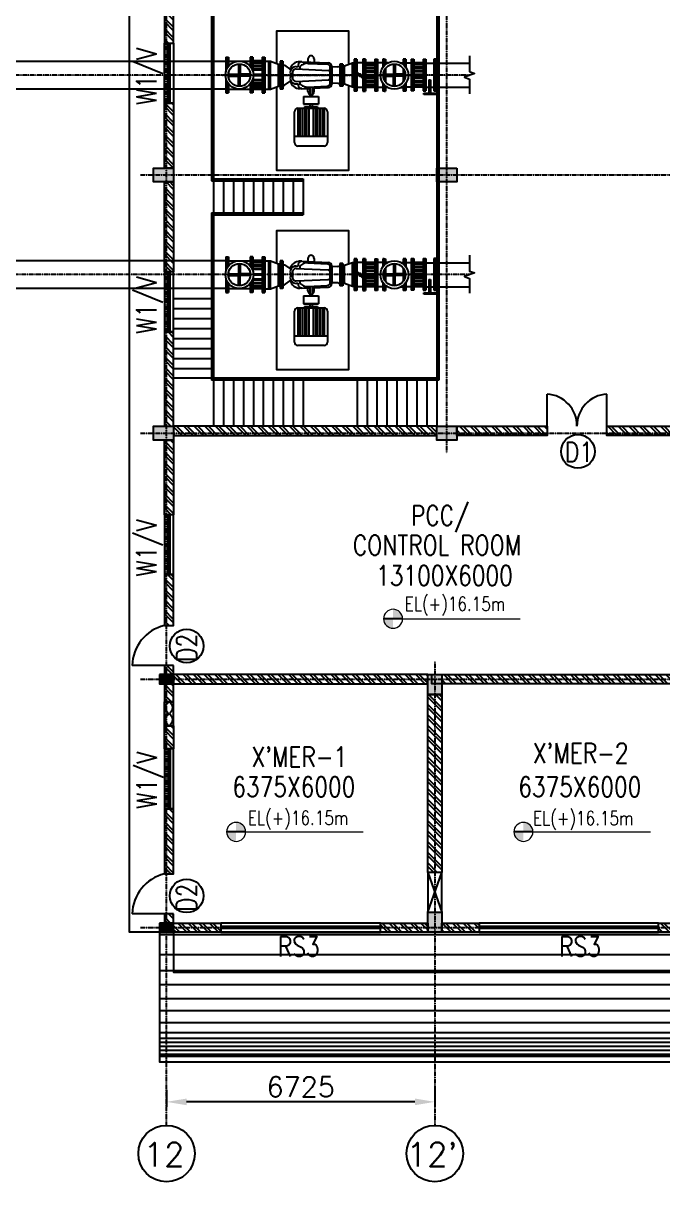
# Model space of a CAD drawing. Header units: millimetres. Extents: x -7644 to 230040, y 17031 to 222323.
# Drawn here: x 155664 to 171704, y 148102 to 177160 of the extents above; entities that cross this region are included whole.
import ezdxf
from ezdxf.enums import TextEntityAlignment as Align

# ---------------------------------------------------------------- set-up
doc = ezdxf.new("R2010")
doc.units = ezdxf.units.MM
doc.header["$LTSCALE"] = 4
doc.header["$MEASUREMENT"] = 0
doc.header["$PDMODE"] = 34
doc.linetypes.add('CENTER', pattern=[2, 1.25, -0.25, 0.25, -0.25])
doc.layers.get('0').update_dxf_attribs({"color": 8})
for name, color, linetype in [('3MM', 3, 'Continuous'), ('BRICK WALL', 1, 'Continuous'), ('CENTER', 252, 'CENTER'), ('DIM', 8, 'Continuous'), ('DIM LAYER', 8, 'Continuous'), ('GD NAME', 6, 'CENTER'), ('GRID', 8, 'CENTER'), ('HANDRAIL', 6, 'Continuous'), ('HATCH', 253, 'Continuous'), ('MOTOR', 252, 'Continuous'), ('PIPE LINE(MOTOR)', 142, 'Continuous'), ('RAMP', 1, 'Continuous'), ('RCC WALL', 7, 'Continuous'), ('txt-1', 7, 'Continuous'), ('txt-2', 7, 'Continuous')]:
    doc.layers.add(name, color=color, linetype=linetype)
doc.layers.add('C - E - Text 2.5', color=3, linetype='CENTER', lineweight=35)
doc.layers.add('Object', color=7, linetype='Continuous', lineweight=0)
doc.styles.add('Mano', font='romand.shx', dxfattribs={"height": 3})
doc.styles.add('ROMANS', font='ROMANS')
doc.linetypes.add('FENCELINE1', pattern='A,0.25,-0.1,[133,ltypeshp.shx,S=0.1,R=0,X=-0.1,Y=0],-0.1,1', length=1.45)
doc.linetypes.add('ZIGZAG', pattern='A,0.0001,-0.2,[131,ltypeshp.shx,S=0.2,R=0,X=-0.2,Y=0],-0.4,[131,ltypeshp.shx,S=0.2,R=180,X=0.2,Y=0],-0.2', length=0.8001)
doc.dimstyles.new('1-75N', dxfattribs={"dimscale": 75, "dimtxt": 5, "dimasz": 5, "dimexe": 1.25, "dimexo": 1.25, "dimgap": 1.25, "dimtad": 1, "dimdec": 0, "dimdsep": 46, "dimtxsty": 'ROMANS', "dimcen": 1, "dimclrd": 8, "dimclre": 8, "dimclrt": 5, "dimadec": 0, "dimazin": 0, "dimtfac": 1, "dimtdec": 0, "dimtmove": 0, "dimatfit": 3, "dimfxl": 1, "dimarcsym": 0})
pattern_1 = [(315, (-50152.88, 1170117.84), (132.58252, 132.58252), []), (315, (-50152.88, 1170029.46), (132.58252, 132.58252), [])]

# ---------------------------------------------------------------- blocks, each defined once
blk = doc.blocks.new('A$C0ED2451D')
at = {"color": 4}
blk.add_line((0, 0), (0, 806), dxfattribs=at)
blk.add_arc((-20, -242), 1049, 13.366, 88.8848)
blk = doc.blocks.new('A$C51046EFC')
at = {"color": 4}
for p, q in [((-750, 0), (-750, -806)), ((750, 0), (750, -806))]:
    blk.add_line(p, q, dxfattribs=at)
for centre, start, end in [((-800, -8), 273.5691, 0.5652), ((800, -8), 179.4348, 266.4309)]:
    blk.add_arc(centre, 800, start, end)
blk = doc.blocks.new('COLUMN 230x350')
at = {"layer": 'HATCH'}
h = blk.add_hatch(color=256, dxfattribs=at)
h.dxf.hatch_style = 1
h.paths.add_polyline_path([(-115, -175), (115, -175), (115, 175), (-115, 175)])
at = {"layer": 'RCC WALL'}
blk.add_lwpolyline([(115, -175), (-115, -175), (-115, 175), (115, 175)], close=True, dxfattribs=at)
blk = doc.blocks.new('A$C3A0F6C12')
for points in [[(115, 0), (-115, 0)], [(-115, 0), (-115, -600)], [(115, 0), (115, -600)], [(115, -600), (-115, -600)]]:
    blk.add_lwpolyline(points)
for centre, start, end in [((88, -150), 120.2772, 239.7228), ((-88, -150), 300.2772, 59.7228), ((88, -450), 120.2772, 239.7228), ((-88, -450), 300.2772, 59.7228)]:
    blk.add_arc(centre, 174, start, end)
blk = doc.blocks.new('A$C472B03D5')
at = {"layer": 'DIM'}
h = blk.add_hatch(color=1, dxfattribs=at)
h.dxf.hatch_style = 1
h.paths.add_polyline_path([(0, 0), (-238, 0), (-238, -238, 0.414214)])
h.paths.add_polyline_path([(-238, 0), (-238, 238, 0.414214), (-476, 0)])
at = {"layer": 'DIM', "color": 1}
blk.add_line((0, 0), (-476, 0), dxfattribs=at)
at = {"layer": 'Object'}
blk.add_lwpolyline([(0, 0), (2950, 0)], dxfattribs=at)
blk.add_circle((-238, 0), 238, dxfattribs=at)
blk = doc.blocks.new('C3-COLUMN 450X600 CONTINUOUS')
at = {"layer": 'HATCH'}
h = blk.add_hatch(color=256, dxfattribs=at)
h.dxf.hatch_style = 1
h.paths.add_polyline_path([(-175, -250), (175, -250), (175, 250), (-175, 250)])
at = {"layer": 'RCC WALL'}
blk.add_lwpolyline([(-175, -250), (175, -250), (175, 250), (-175, 250)], close=True, dxfattribs=at)
blk = doc.blocks.new('*D174')
at = {"layer": 'DEFPOINTS', "color": 0, "transparency": 16777216}
for p in [(159262, 150537), (165987, 150537, 0), (159262, 150108)]:
    blk.add_point(p, dxfattribs=at)
at = {"layer": 'DIM', "color": 8, "lineweight": -2, "transparency": 16777216}
for p, q in [((159262, 150412), (159262, 149983)), ((165987, 150412), (165987, 149983)), ((165487, 150108), (159762, 150108))]:
    blk.add_line(p, q, dxfattribs=at)
at = {"layer": 'DIM', "color": 8, "transparency": 16777216}
for points in [[(159762, 150191), (159762, 150024), (159262, 150108)], [(165487, 150191), (165487, 150024), (165987, 150108)]]:
    blk.add_solid(points, dxfattribs=at)
at = {"layer": 'DIM', "color": 5, "transparency": 16777216, "insert": (162624, 150483), "char_height": 500, "attachment_point": 5, "style": 'ROMANS'}
blk.add_mtext('6725', dxfattribs=at)
blk = doc.blocks.new('MOTOER')
at = {"elevation": 0}
for points in [[(4641, -9808), (4641, -10205), (4770, -10252), (4512, -10346), (4641, -10393), (4641, -10762)], [(4641, -14810), (4641, -15208), (4770, -15254), (4512, -15348), (4641, -15395), (4641, -15764)]]:
    blk.add_lwpolyline(points, dxfattribs=at)
at = {"layer": 'CENTER'}
for points in [[(4641, -10299), (-11323, -10299)], [(4648, -15299), (-11323, -15299)]]:
    blk.add_lwpolyline(points, dxfattribs=at)
at = {"layer": 'MOTOR'}
for p, q in [((-1465, -9846), (-1399, -9846)), ((-1465, -9846), (-1465, -10199)), ((-1432, -9846), (-1432, -10121)), ((-1399, -9846), (-1399, -10073)), ((-789, -9846), (-855, -9846)), ((-855, -9846), (-855, -10077)), ((-822, -9846), (-822, -10127)), ((-789, -9846), (-789, -10212)), ((-556, -9846), (-489, -9846)), ((-556, -9846), (-556, -10742)), ((-523, -9846), (-523, -10742)), ((-489, -9846), (-489, -10742)), ((-1432, -9945), (-822, -9945)), ((-1152, -10017), (-1152, -10273)), ((-1129, -10016), (-1129, -10574)), ((-1106, -10017), (-1106, -10273)), ((-523, -9938), (-822, -9938)), ((-556, -9966), (-789, -9966)), ((-556, -9967), (-789, -9967)), ((-556, -9995), (-789, -9995)), ((-556, -10052), (-789, -10052)), ((-556, -10079), (-789, -10079)), ((-556, -10139), (-789, -10139)), ((-556, -10167), (-789, -10167)), ((-523, -9948), (-389, -9948)), ((-389, -9948), (-349, -9948)), ((-389, -10648), (-389, -9948)), ((-349, -9948), (-149, -10021)), ((-349, -10648), (-349, -9948)), ((-149, -10021), (-109, -10021)), ((-149, -10573), (-149, -10021)), ((-37, -9948), (-109, -9948)), ((-109, -9948), (-109, -10646)), ((-73, -9948), (-73, -10646)), ((-37, -9948), (-37, -10646)), ((-2, -10047), (164, -10161)), ((295, -10140), (1097, -10178)), ((298, -10081), (348, -10084)), ((348, -10045), (348, -10084)), ((436, -9959), (368, -9959)), ((385, -10086), (385, -10146)), ((436, -9959), (1108, -9988)), ((588, -10000), (1071, -10024)), ((590, -9889), (590, -9961)), ((745, -9889), (745, -9972)), ((1149, -10484), (1149, -10110)), ((1186, -10074), (1186, -10520)), ((1342, -10090), (1186, -10097)), ((1388, -10016), (1388, -10575)), ((1467, -10016), (1388, -10016)), ((1427, -10016), (1427, -10575)), ((1467, -10016), (1467, -10575)), ((1507, -10069), (1467, -10069)), ((1467, -10521), (1467, -10069)), ((1707, -9996), (1507, -10069)), ((1507, -10521), (1507, -10069)), ((1748, -9996), (1707, -9996)), ((1707, -10596), (1707, -9996)), ((1814, -9898), (1748, -9898)), ((1748, -9898), (1748, -10694)), ((1748, -10596), (1748, -9996)), ((1781, -9898), (1781, -10694)), ((2003, -9988), (1781, -9988)), ((1814, -9898), (1814, -10218)), ((2003, -9898), (1970, -9898)), ((1970, -9898), (1970, -10360)), ((2003, -9898), (2003, -10694)), ((2036, -9898), (2003, -9898)), ((2003, -9898), (2003, -10360)), ((2302, -9990), (2003, -9990)), ((2036, -9898), (2036, -10694)), ((2269, -10018), (2036, -10018)), ((2269, -10019), (2036, -10019)), ((2269, -10047), (2036, -10047)), ((2269, -10104), (2036, -10104)), ((2269, -10131), (2036, -10131)), ((2269, -9898), (2302, -9898)), ((2269, -9898), (2269, -10694)), ((2302, -9898), (2336, -9898)), ((2302, -9898), (2302, -10694)), ((2302, -9898), (2302, -10360)), ((2502, -9988), (2302, -9988)), ((2336, -9898), (2336, -10694)), ((2469, -9898), (2469, -10100)), ((2502, -9898), (2469, -9898)), ((2502, -9898), (2502, -10058)), ((2502, -9898), (2502, -10058)), ((2594, -9988), (2502, -9988)), ((2502, -9898), (2536, -9898)), ((2536, -9898), (2536, -10027)), ((2536, -10129), (2536, -10274)), ((2735, -10019), (2735, -10275)), ((2758, -10018), (2758, -10576)), ((2781, -10019), (2781, -10275)), ((2922, -9988), (3010, -9988)), ((3044, -9898), (2977, -9898)), ((2977, -9898), (2977, -10025)), ((2977, -10125), (2977, -10274)), ((3010, -9898), (3010, -10055)), ((3211, -9997), (3010, -9997)), ((3044, -9898), (3044, -10095)), ((3177, -9891), (3177, -10688)), ((3177, -9891), (3211, -9891)), ((3211, -9891), (3211, -10688)), ((3211, -9891), (3244, -9891)), ((3211, -9891), (3211, -10688)), ((3510, -9990), (3211, -9990)), ((3244, -9891), (3244, -10688)), ((3477, -10011), (3244, -10011)), ((3477, -10012), (3244, -10012)), ((3477, -10040), (3244, -10040)), ((3477, -10097), (3244, -10097)), ((3477, -10125), (3244, -10125)), ((3477, -9891), (3510, -9891)), ((3477, -9891), (3477, -10688)), ((3510, -9891), (3510, -10688)), ((3510, -9891), (3543, -9891)), ((3510, -9891), (3510, -10688)), ((3510, -9996), (3777, -9996)), ((3543, -9891), (3543, -10688)), ((3744, -9891), (3744, -10688)), ((3777, -9891), (3744, -9891)), ((3777, -9891), (3777, -10688)), ((3777, -9891), (3777, -10688)), ((3810, -9891), (3777, -9891)), ((3810, -9891), (3810, -10688)), ((-1465, -10392), (-1465, -10742)), ((-1407, -10272), (-1151, -10272)), ((-1407, -10318), (-1157, -10318)), ((-1399, -10226), (-1399, -10272)), ((-1399, -10318), (-1399, -10365)), ((-1152, -10573), (-1152, -10317)), ((-851, -10272), (-1107, -10272)), ((-851, -10318), (-1107, -10318)), ((-1106, -10573), (-1106, -10317)), ((-855, -10240), (-855, -10272)), ((-855, -10240), (-855, -10272)), ((-855, -10318), (-855, -10350)), ((-789, -10379), (-789, -10742)), ((-556, -10410), (-789, -10410)), ((-556, -10438), (-789, -10438)), ((-556, -10282), (-779, -10282)), ((-556, -10310), (-779, -10310)), ((-2, -10547), (164, -10434)), ((206, -10226), (206, -10368)), ((295, -10453), (1097, -10416)), ((385, -10447), (385, -10508)), ((1814, -10232), (1814, -10694)), ((1814, -10232), (1955, -10374)), ((1828, -10218), (1970, -10360)), ((1970, -10374), (1970, -10694)), ((2003, -10374), (2003, -10694)), ((2269, -10191), (2036, -10191)), ((2269, -10219), (2036, -10219)), ((2269, -10284), (2036, -10284)), ((2269, -10312), (2036, -10312)), ((2269, -10362), (2036, -10362)), ((2269, -10390), (2036, -10390)), ((2269, -10450), (2036, -10450)), ((2302, -10374), (2302, -10694)), ((2480, -10274), (2736, -10274)), ((2480, -10320), (2736, -10320)), ((2502, -10186), (2502, -10274)), ((2502, -10320), (2502, -10409)), ((2536, -10242), (2536, -10274)), ((2536, -10320), (2536, -10466)), ((2735, -10575), (2735, -10319)), ((3036, -10274), (2780, -10274)), ((2781, -10575), (2781, -10319)), ((3036, -10320), (2787, -10320)), ((2977, -10320), (2977, -10470)), ((3010, -10178), (3010, -10274)), ((3010, -10320), (3010, -10416)), ((3477, -10185), (3244, -10185)), ((3477, -10213), (3244, -10213)), ((3477, -10277), (3244, -10277)), ((3477, -10305), (3244, -10305)), ((3477, -10355), (3244, -10355)), ((3477, -10383), (3244, -10383)), ((3477, -10443), (3244, -10443)), ((3624, -10415), (3624, -10747)), ((3624, -10415), (3664, -10415)), ((3644, -10415), (3644, -10747)), ((3664, -10415), (3664, -10747)), ((-1465, -10742), (-1399, -10742)), ((-1432, -10470), (-1432, -10742)), ((-1432, -10646), (-822, -10646)), ((-1399, -10518), (-1399, -10742)), ((-855, -10514), (-855, -10742)), ((-789, -10742), (-855, -10742)), ((-822, -10464), (-822, -10742)), ((-523, -10652), (-822, -10652)), ((-556, -10498), (-789, -10498)), ((-556, -10526), (-789, -10526)), ((-556, -10583), (-789, -10583)), ((-556, -10611), (-789, -10611)), ((-556, -10624), (-789, -10624)), ((-556, -10742), (-489, -10742)), ((-523, -10648), (-389, -10648)), ((-389, -10648), (-349, -10648)), ((-349, -10648), (-149, -10573)), ((-149, -10573), (-109, -10573)), ((-37, -10646), (-109, -10646)), ((298, -10513), (348, -10510)), ((348, -10510), (348, -10549)), ((438, -10632), (370, -10633)), ((436, -10635), (640, -10629)), ((588, -10594), (1071, -10569)), ((590, -10704), (590, -10632)), ((640, -10590), (640, -10828)), ((695, -10587), (695, -10828)), ((695, -10625), (1108, -10606)), ((745, -10704), (745, -10622)), ((1345, -10504), (1186, -10497)), ((1467, -10575), (1388, -10575)), ((1507, -10521), (1467, -10521)), ((1707, -10596), (1507, -10521)), ((1748, -10596), (1707, -10596)), ((1814, -10694), (1748, -10694)), ((2003, -10604), (1781, -10604)), ((1970, -10694), (2003, -10694)), ((2302, -10604), (2003, -10604)), ((2003, -10694), (2036, -10694)), ((2269, -10478), (2036, -10478)), ((2269, -10535), (2036, -10535)), ((2269, -10563), (2036, -10563)), ((2269, -10576), (2036, -10576)), ((2302, -10694), (2269, -10694)), ((2502, -10604), (2302, -10604)), ((2336, -10694), (2302, -10694)), ((2469, -10495), (2469, -10694)), ((2502, -10694), (2469, -10694)), ((2502, -10536), (2502, -10694)), ((2502, -10536), (2502, -10694)), ((2589, -10604), (2502, -10604)), ((2502, -10694), (2536, -10694)), ((2536, -10567), (2536, -10694)), ((2927, -10604), (3010, -10604)), ((2977, -10570), (2977, -10694)), ((3044, -10694), (2977, -10694)), ((3010, -10540), (3010, -10694)), ((3177, -10597), (3010, -10597)), ((3044, -10500), (3044, -10694)), ((3211, -10688), (3177, -10688)), ((3510, -10597), (3211, -10597)), ((3244, -10688), (3211, -10688)), ((3477, -10471), (3244, -10471)), ((3477, -10528), (3244, -10528)), ((3477, -10556), (3244, -10556)), ((3477, -10569), (3244, -10569)), ((3477, -10688), (3510, -10688)), ((3494, -10782), (3494, -10747)), ((3494, -10747), (3644, -10747)), ((3510, -10597), (3624, -10597)), ((3510, -10688), (3543, -10688)), ((3644, -10747), (3794, -10747)), ((3664, -10597), (3777, -10597)), ((3744, -10688), (3777, -10688)), ((3777, -10688), (3810, -10688)), ((3794, -10747), (3794, -10782)), ((477, -10828), (477, -11027)), ((477, -10828), (858, -10828)), ((477, -10828), (858, -10828)), ((858, -11027), (477, -11027)), ((477, -11027), (858, -11027)), ((640, -11027), (640, -11093)), ((695, -11027), (695, -11093)), ((858, -10828), (858, -11027)), ((3794, -10782), (3494, -10782)), ((252, -11988), (252, -11212)), ((335, -11126), (335, -11836)), ((335, -11126), (999, -11126)), ((390, -11126), (390, -11836)), ((446, -11126), (446, -11836)), ((501, -11093), (833, -11093)), ((501, -11093), (501, -11836)), ((556, -11126), (556, -11836)), ((612, -11126), (612, -11836)), ((723, -11126), (723, -11836)), ((778, -11126), (778, -11836)), ((833, -11093), (833, -11836)), ((889, -11126), (889, -11836)), ((944, -11126), (944, -11836)), ((999, -11126), (999, -11836)), ((1083, -11212), (1083, -11988)), ((1083, -11836), (252, -11836)), ((999, -12074), (335, -12074)), ((-1465, -14849), (-1399, -14849)), ((-1465, -14849), (-1465, -15202)), ((-1432, -14849), (-1432, -15124)), ((-1432, -14948), (-822, -14948)), ((-1399, -14849), (-1399, -15076)), ((-1152, -15020), (-1152, -15276)), ((-1129, -15020), (-1129, -15577)), ((-1106, -15020), (-1106, -15276)), ((-789, -14849), (-855, -14849)), ((-855, -14849), (-855, -15080)), ((-822, -14849), (-822, -15130)), ((-523, -14941), (-822, -14941)), ((-789, -14849), (-789, -15215)), ((-556, -14969), (-789, -14969)), ((-556, -14970), (-789, -14970)), ((-556, -14998), (-789, -14998)), ((-556, -15055), (-789, -15055)), ((-556, -15083), (-789, -15083)), ((-556, -14849), (-489, -14849)), ((-556, -14849), (-556, -15745)), ((-523, -14849), (-523, -15745)), ((-523, -14951), (-389, -14951)), ((-489, -14849), (-489, -15745)), ((-389, -14951), (-349, -14951)), ((-389, -15651), (-389, -14951)), ((-349, -14951), (-149, -15025)), ((-349, -15651), (-349, -14951)), ((-149, -15025), (-109, -15025)), ((-149, -15576), (-149, -15025)), ((-37, -14951), (-109, -14951)), ((-109, -14951), (-109, -15649)), ((-73, -14951), (-73, -15649)), ((-37, -14951), (-37, -15649)), ((-2, -15051), (164, -15164)), ((298, -15084), (348, -15087)), ((348, -15048), (348, -15087)), ((436, -14962), (368, -14962)), ((385, -15089), (385, -15149)), ((436, -14962), (1108, -14991)), ((588, -15003), (1071, -15027)), ((590, -14893), (590, -14964)), ((745, -14893), (745, -14975)), ((1186, -15077), (1186, -15523)), ((1342, -15093), (1186, -15100)), ((1467, -15019), (1388, -15019)), ((1388, -15019), (1388, -15578)), ((1427, -15019), (1427, -15578)), ((1467, -15019), (1467, -15578)), ((1507, -15073), (1467, -15073)), ((1467, -15524), (1467, -15073)), ((1707, -14999), (1507, -15073)), ((1507, -15524), (1507, -15073)), ((1748, -14999), (1707, -14999)), ((1707, -15599), (1707, -14999)), ((1814, -14901), (1748, -14901)), ((1748, -14901), (1748, -15697)), ((1748, -15599), (1748, -14999)), ((1781, -14901), (1781, -15697)), ((2003, -14991), (1781, -14991)), ((1814, -14901), (1814, -15221)), ((2003, -14901), (1970, -14901)), ((1970, -14901), (1970, -15363)), ((2003, -14901), (2003, -15697)), ((2036, -14901), (2003, -14901)), ((2003, -14901), (2003, -15363)), ((2302, -14993), (2003, -14993)), ((2036, -14901), (2036, -15697)), ((2269, -15021), (2036, -15021)), ((2269, -15022), (2036, -15022)), ((2269, -15050), (2036, -15050)), ((2269, -15107), (2036, -15107)), ((2269, -14901), (2302, -14901)), ((2269, -14901), (2269, -15697)), ((2302, -14901), (2336, -14901)), ((2302, -14901), (2302, -15697)), ((2302, -14901), (2302, -15363)), ((2502, -14991), (2302, -14991)), ((2336, -14901), (2336, -15697)), ((2469, -14901), (2469, -15103)), ((2502, -14901), (2469, -14901)), ((2502, -14901), (2502, -15062)), ((2502, -14901), (2502, -15062)), ((2502, -14901), (2536, -14901)), ((2594, -14991), (2502, -14991)), ((2536, -14901), (2536, -15030)), ((2735, -15022), (2735, -15278)), ((2758, -15022), (2758, -15579)), ((2781, -15022), (2781, -15278)), ((2922, -14991), (3010, -14991)), ((3044, -14901), (2977, -14901)), ((2977, -14901), (2977, -15028)), ((3010, -14901), (3010, -15058)), ((3211, -15001), (3010, -15001)), ((3044, -14901), (3044, -15098)), ((3177, -14895), (3177, -15691)), ((3177, -14895), (3211, -14895)), ((3211, -14895), (3211, -15691)), ((3211, -14895), (3244, -14895)), ((3211, -14895), (3211, -15691)), ((3510, -14993), (3211, -14993)), ((3244, -14895), (3244, -15691)), ((3477, -15015), (3244, -15015)), ((3477, -15015), (3244, -15015)), ((3477, -15043), (3244, -15043)), ((3477, -15100), (3244, -15100)), ((3477, -14895), (3510, -14895)), ((3477, -14895), (3477, -15691)), ((3510, -14895), (3510, -15691)), ((3510, -14895), (3543, -14895)), ((3510, -14895), (3510, -15691)), ((3510, -14999), (3777, -14999)), ((3543, -14895), (3543, -15691)), ((3744, -14895), (3744, -15691)), ((3777, -14895), (3744, -14895)), ((3777, -14895), (3777, -15691)), ((3777, -14895), (3777, -15691)), ((3810, -14895), (3777, -14895)), ((3810, -14895), (3810, -15691)), ((-1465, -15395), (-1465, -15745)), ((-1407, -15275), (-1151, -15275)), ((-1407, -15321), (-1157, -15321)), ((-1399, -15229), (-1399, -15275)), ((-1399, -15321), (-1399, -15368)), ((-1152, -15576), (-1152, -15321)), ((-851, -15275), (-1107, -15275)), ((-851, -15321), (-1107, -15321)), ((-1106, -15576), (-1106, -15321)), ((-855, -15244), (-855, -15275)), ((-855, -15244), (-855, -15275)), ((-855, -15321), (-855, -15353)), ((-556, -15142), (-789, -15142)), ((-556, -15170), (-789, -15170)), ((-789, -15382), (-789, -15745)), ((-556, -15285), (-779, -15285)), ((-556, -15313), (-779, -15313)), ((206, -15229), (206, -15371)), ((295, -15143), (1097, -15181)), ((1149, -15487), (1149, -15113)), ((1814, -15236), (1814, -15697)), ((1814, -15236), (1955, -15377)), ((1828, -15221), (1970, -15363)), ((1970, -15377), (1970, -15697)), ((2003, -15377), (2003, -15697)), ((2269, -15135), (2036, -15135)), ((2269, -15195), (2036, -15195)), ((2269, -15222), (2036, -15222)), ((2269, -15287), (2036, -15287)), ((2269, -15315), (2036, -15315)), ((2269, -15365), (2036, -15365)), ((2269, -15393), (2036, -15393)), ((2302, -15377), (2302, -15697)), ((2480, -15277), (2736, -15277)), ((2480, -15324), (2736, -15324)), ((2502, -15189), (2502, -15277)), ((2502, -15324), (2502, -15412)), ((2536, -15132), (2536, -15277)), ((2536, -15246), (2536, -15277)), ((2536, -15324), (2536, -15469)), ((2735, -15579), (2735, -15323)), ((3036, -15277), (2780, -15277)), ((2781, -15579), (2781, -15323)), ((3036, -15324), (2787, -15324)), ((2977, -15128), (2977, -15277)), ((2977, -15324), (2977, -15473)), ((3010, -15182), (3010, -15277)), ((3010, -15324), (3010, -15419)), ((3477, -15128), (3244, -15128)), ((3477, -15188), (3244, -15188)), ((3477, -15216), (3244, -15216)), ((3477, -15280), (3244, -15280)), ((3477, -15308), (3244, -15308)), ((3477, -15359), (3244, -15359)), ((3477, -15386), (3244, -15386)), ((-1432, -15473), (-1432, -15745)), ((-1432, -15650), (-822, -15650)), ((-1399, -15521), (-1399, -15745)), ((-855, -15517), (-855, -15745)), ((-822, -15467), (-822, -15745)), ((-523, -15655), (-822, -15655)), ((-556, -15413), (-789, -15413)), ((-556, -15441), (-789, -15441)), ((-556, -15501), (-789, -15501)), ((-556, -15529), (-789, -15529)), ((-556, -15586), (-789, -15586)), ((-556, -15614), (-789, -15614)), ((-556, -15627), (-789, -15627)), ((-523, -15651), (-389, -15651)), ((-389, -15651), (-349, -15651)), ((-349, -15651), (-149, -15576)), ((-149, -15576), (-109, -15576)), ((-37, -15649), (-109, -15649)), ((-2, -15550), (164, -15437)), ((295, -15457), (1097, -15419)), ((298, -15516), (348, -15513)), ((348, -15513), (348, -15552)), ((438, -15635), (370, -15636)), ((385, -15450), (385, -15511)), ((436, -15638), (640, -15632)), ((588, -15597), (1071, -15573)), ((590, -15707), (590, -15635)), ((640, -15594), (640, -15831)), ((695, -15590), (695, -15831)), ((695, -15628), (1108, -15609)), ((745, -15707), (745, -15625)), ((1345, -15507), (1186, -15500)), ((1467, -15578), (1388, -15578)), ((1507, -15524), (1467, -15524)), ((1707, -15599), (1507, -15524)), ((1748, -15599), (1707, -15599)), ((2003, -15607), (1781, -15607)), ((2302, -15607), (2003, -15607)), ((2269, -15453), (2036, -15453)), ((2269, -15481), (2036, -15481)), ((2269, -15538), (2036, -15538)), ((2269, -15566), (2036, -15566)), ((2269, -15579), (2036, -15579)), ((2502, -15607), (2302, -15607)), ((2469, -15498), (2469, -15697)), ((2502, -15539), (2502, -15697)), ((2502, -15539), (2502, -15697)), ((2589, -15607), (2502, -15607)), ((2536, -15571), (2536, -15697)), ((2927, -15607), (3010, -15607)), ((2977, -15573), (2977, -15697)), ((3010, -15543), (3010, -15697)), ((3177, -15601), (3010, -15601)), ((3044, -15503), (3044, -15697)), ((3211, -15691), (3177, -15691)), ((3510, -15601), (3211, -15601)), ((3244, -15691), (3211, -15691)), ((3477, -15446), (3244, -15446)), ((3477, -15474), (3244, -15474)), ((3477, -15531), (3244, -15531)), ((3477, -15559), (3244, -15559)), ((3477, -15573), (3244, -15573)), ((3477, -15691), (3510, -15691)), ((3510, -15601), (3624, -15601)), ((3510, -15691), (3543, -15691)), ((3624, -15418), (3624, -15751)), ((3624, -15418), (3664, -15418)), ((3644, -15418), (3644, -15751)), ((3664, -15418), (3664, -15751)), ((3664, -15601), (3777, -15601)), ((3744, -15691), (3777, -15691)), ((3777, -15691), (3810, -15691)), ((-1465, -15745), (-1399, -15745)), ((-789, -15745), (-855, -15745)), ((-556, -15745), (-489, -15745)), ((477, -15831), (477, -16030)), ((477, -15831), (858, -15831)), ((477, -15831), (858, -15831)), ((858, -15831), (858, -16030)), ((1814, -15697), (1748, -15697)), ((1970, -15697), (2003, -15697)), ((2003, -15697), (2036, -15697)), ((2302, -15697), (2269, -15697)), ((2336, -15697), (2302, -15697)), ((2502, -15697), (2469, -15697)), ((2502, -15697), (2536, -15697)), ((3044, -15697), (2977, -15697)), ((3494, -15786), (3494, -15751)), ((3494, -15751), (3644, -15751)), ((3794, -15786), (3494, -15786)), ((3644, -15751), (3794, -15751)), ((3794, -15751), (3794, -15786)), ((252, -16992), (252, -16215)), ((335, -16129), (335, -16839)), ((335, -16129), (999, -16129)), ((390, -16129), (390, -16839)), ((446, -16129), (446, -16839)), ((858, -16030), (477, -16030)), ((477, -16030), (858, -16030)), ((501, -16096), (833, -16096)), ((501, -16096), (501, -16839)), ((556, -16129), (556, -16839)), ((612, -16129), (612, -16839)), ((640, -16030), (640, -16096)), ((695, -16030), (695, -16096)), ((723, -16129), (723, -16839)), ((778, -16129), (778, -16839)), ((833, -16096), (833, -16839)), ((889, -16129), (889, -16839)), ((944, -16129), (944, -16839)), ((999, -16129), (999, -16839)), ((1083, -16215), (1083, -16992)), ((1083, -16839), (252, -16839)), ((999, -17078), (335, -17078))]:
    blk.add_line(p, q, dxfattribs=at)
for centre, radius in [((-1129, -10295), 350), ((-1129, -10295), 279), ((2758, -10297), 350), ((2758, -10297), 279), ((-1127, -10296), 31.9), ((2756, -10298), 31.9), ((-1129, -15298), 350), ((-1129, -15298), 279), ((2758, -15301), 350), ((2758, -15301), 279), ((-1127, -15299), 31.9), ((2757, -15301), 31.9)]:
    blk.add_circle(centre, radius, dxfattribs=at)
for centre, radius, start, end in [((-1127, -10296), 16.1, 90.0001, 270.0001), ((-1127, -10296), 16.1, 270.0001, 90.0001), ((1821, -10225), 10, 45, 225), ((1892, -10296), 29.2, 155.0577, 294.9423), ((1892, -10296), 29.2, 335.0577, 114.9423), ((1963, -10367), 10, 225, 45), ((2756, -10298), 16.1, 89.9999, 269.9999), ((2756, -10298), 16.1, 269.9999, 89.9999), ((-1127, -15299), 16.1, 90.0001, 270.0001), ((-1127, -15299), 16.1, 270.0001, 90.0001), ((1821, -15229), 10, 45, 225), ((1892, -15299), 29.2, 155.0577, 294.9423), ((1892, -15299), 29.2, 335.0577, 114.9423), ((1963, -15370), 10, 225, 45), ((2757, -15301), 16.1, 89.9999, 269.9999), ((2757, -15301), 16.1, 269.9999, 89.9999)]:
    blk.add_arc(centre, radius, start, end, dxfattribs=at)
for centre, major_axis, ratio, start_param, end_param in [((667, -9889), (0, 80), 0.965684, 4.712389, 7.853982), ((1, -9999), (-46.5, 29.3), 0.843227, 1.255965, 2.00681), ((289, -10226), (0, 146), 0.965684, -0.064727, 2.077662), ((377, -10200), (135, 201), 0.981011, 0.563564, 1.956976), ((289, -10226), (0, -86), 0.965684, 3.076865, 4.712389), ((431, -10045), (0, -86), 0.965684, 3.076865, 4.712389), ((506, -10099), (142, 65), 0.540954, 0.736058, 2.306855), ((1066, -10110), (0, -86), 0.965684, 1.570796, 3.076865), ((1103, -10074), (0, -86), 0.965684, 1.570796, 3.076865), ((1342, -10042), (46.5, 28), 0.855375, 4.245641, 5.302195), ((289, -10368), (0, 146), 0.965684, 1.06393, 3.20632), ((378, -10392), (57, -235), 0.979062, -1.600219, -0.198408), ((289, -10368), (0, 86), 0.965684, 1.570796, 3.20632), ((1094, -10235), (0, -57.3), 0.965684, 1.570796, 3.076865), ((1094, -10358), (0, -57.3), 0.965684, 0.064727, 1.570796), ((1094, -10358), (0, -57.3), 0.965684, 0.064727, 1.570796), ((431, -10549), (0, 86), 0.965684, 1.570796, 3.20632), ((506, -10494), (142, -65), 0.540954, 3.97633, 5.547127), ((667, -10704), (0, -80), 0.965684, 4.712389, 7.853982), ((1066, -10484), (0, -86), 0.965684, 0.064727, 1.570796), ((1103, -10520), (0, 86), 0.965684, 3.20632, 4.712389), ((1342, -10552), (46.5, -29.3), 0.843227, 1.00779, 2.00681), ((335, -11212), (0, -86), 0.965684, 3.141593, 4.712389), ((999, -11212), (0, -86), 0.965684, 1.570796, 3.141593), ((335, -11988), (0, -86), 0.965684, 4.712389, 6.283185), ((999, -11988), (0, 86), 0.965684, 3.141593, 4.712389), ((667, -14893), (0, 80), 0.965684, 4.712389, 7.853982), ((1, -15003), (-46.5, 29.3), 0.843227, 1.255965, 2.00681), ((289, -15229), (0, 146), 0.965684, -0.064727, 2.077662), ((377, -15203), (135, 201), 0.981011, 0.563564, 1.956976), ((431, -15048), (0, -86), 0.965684, 3.076865, 4.712389), ((506, -15102), (142, 65), 0.540954, 0.736058, 2.306855), ((1066, -15113), (0, -86), 0.965684, 1.570796, 3.076865), ((1103, -15077), (0, -86), 0.965684, 1.570796, 3.076865), ((1342, -15045), (46.5, 28), 0.855375, 4.245641, 5.302195), ((289, -15371), (0, 146), 0.965684, 1.06393, 3.20632), ((289, -15229), (0, -86), 0.965684, 3.076865, 4.712389), ((289, -15371), (0, 86), 0.965684, 1.570796, 3.20632), ((1094, -15238), (0, -57.3), 0.965684, 1.570796, 3.076865), ((1094, -15362), (0, -57.3), 0.965684, 0.064727, 1.570796), ((1094, -15362), (0, -57.3), 0.965684, 0.064727, 1.570796), ((378, -15395), (57, -235), 0.979062, -1.600219, -0.198408), ((431, -15552), (0, 86), 0.965684, 1.570796, 3.20632), ((506, -15497), (142, -65), 0.540954, 3.97633, 5.547127), ((1066, -15487), (0, -86), 0.965684, 0.064727, 1.570796), ((1103, -15523), (0, 86), 0.965684, 3.20632, 4.712389), ((1342, -15555), (46.5, -29.3), 0.843227, 1.00779, 2.00681), ((667, -15707), (0, -80), 0.965684, 4.712389, 7.853982), ((335, -16215), (0, -86), 0.965684, 3.141593, 4.712389), ((999, -16215), (0, -86), 0.965684, 1.570796, 3.141593), ((335, -16992), (0, -86), 0.965684, 4.712389, 6.283185), ((999, -16992), (0, 86), 0.965684, 3.141593, 4.712389)]:
    blk.add_ellipse(centre, major_axis=major_axis, ratio=ratio, start_param=start_param, end_param=end_param, dxfattribs=at)
at = {"layer": 'MOTOR', "extrusion": (0, 0, -1)}
for centre in [(1, -10595), (1, -15598)]:
    blk.add_ellipse(centre, major_axis=(-46.5, -29.3), ratio=0.843227, start_param=1.255965, end_param=2.00681, dxfattribs=at)
at = {"layer": 'PIPE LINE(MOTOR)'}
for p, q in [((-1432, -9950), (-10685, -9950, 0)), ((-1432, -10650), (-10685, -10650, 0)), ((-1432, -14950), (-10685, -14950, 0)), ((-1432, -15650), (-10685, -15650, 0))]:
    blk.add_line(p, q, dxfattribs=at)
for points in [[(3777, -9999), (4641, -9999)], [(3777, -10599), (4641, -10599)], [(3777, -15002), (4641, -15002)], [(3777, -15602), (4641, -15602)]]:
    blk.add_lwpolyline(points, dxfattribs=at)
at = {"layer": 'RCC WALL', "elevation": 0}
for points in [[(-190, -10006), (-190, -9185), (1610, -9185), (1610, -10032)], [(1610, -10560), (1610, -12685), (-190, -12685), (-190, -10589)], [(-190, -15009), (-190, -14188), (1610, -14188), (1610, -15035)], [(1610, -15563), (1610, -17688), (-190, -17688), (-190, -15592)]]:
    blk.add_lwpolyline(points, dxfattribs=at)

msp = doc.modelspace()

# ---------------------------------------------------------------- hatches: boundary and pattern name
at = {"layer": 'HATCH'}
h = msp.add_hatch(dxfattribs=at)
h.set_pattern_fill('ANSI32', color=256, scale=500, angle=-90, style=0)
h.paths.add_polyline_path([(159206.6, 175157.2), (159436.6, 175157.2), (159436.6, 173527.5), (159206.6, 173527.5)])
h.paths.add_polyline_path([(159206.6, 176657.2), (159436.6, 176657.2), (159436.6, 178177.5), (159206.6, 178177.5)])
h = msp.add_hatch(dxfattribs=at)
h.set_pattern_fill('ANSI32', color=256, scale=500, angle=-90, style=0)
h.paths.add_polyline_path([(159206.6, 173177.5), (159436.6, 173177.5), (159436.6, 170920), (159206.6, 170920)])
h.paths.add_polyline_path([(159206.6, 167053), (159436.6, 167053), (159436.6, 169420), (159206.6, 169420)])
h = msp.add_hatch(dxfattribs=at)
h.set_pattern_fill('ANSI32', color=252, scale=500, angle=-90, style=0)
h.set_pattern_definition([(315, (-51602.88, 1082977.06), (132.58252, 132.58252), []), (315, (-51602.88, 1082888.67), (132.58252, 132.58252), [])])
h.paths.add_polyline_path([(166036.6, 167053), (159436.6, 167053), (159436.6, 166823), (166036.6, 166823)])
h = msp.add_hatch(dxfattribs=at)
h.set_pattern_fill('ANSI32', color=252, scale=500, angle=-90, style=0)
h.set_pattern_definition(pattern_1)
h.paths.add_polyline_path([(170301.6, 167053), (170301.6, 166823), (172536.6, 166823), (172536.6, 167053)])
h.paths.add_polyline_path([(166536.6, 167053), (166536.6, 166823), (168801.6, 166823), (168801.6, 167053)])
h = msp.add_hatch(dxfattribs=at)
h.set_pattern_fill('ANSI32', color=256, scale=500, angle=-90, style=0)
h.paths.add_polyline_path([(159206.6, 166703), (159436.6, 166703), (159436.6, 164832.6), (159206.6, 164832.6)])
h.paths.add_polyline_path([(159206.6, 162053), (159436.6, 162053), (159436.6, 163330.5), (159206.6, 163330.5)])
h = msp.add_hatch(dxfattribs=at)
h.set_pattern_fill('ANSI32', color=252, scale=500, angle=-90, style=0)
h.set_pattern_definition(pattern_1)
h.paths.add_polyline_path([(175016.6, 160593), (175016.6, 160823), (172766.6, 160823), (172766.6, 162344.3), (172536.6, 162344.3), (172536.6, 160823), (166161.6, 160823), (166161.6, 160593)])
h.paths.add_polyline_path([(176518.7, 160823), (176518.7, 160593), (178386.6, 160593), (178386.6, 160823)])
h = msp.add_hatch(dxfattribs=at)
h.set_pattern_fill('ANSI32', color=256, scale=500, angle=-90, style=0)
h.paths.add_polyline_path([(159436.6, 161053), (159206.6, 161053), (159206.6, 160823), (159436.6, 160823)])
h = msp.add_hatch(dxfattribs=at)
h.set_pattern_fill('ANSI32', color=252, scale=500, angle=-90, style=0)
h.paths.add_polyline_path([(165811.6, 160823), (159436.6, 160823), (159436.6, 160593), (165811.6, 160593)])
h = msp.add_hatch(dxfattribs=at)
h.set_pattern_fill('ANSI32', color=256, scale=500, angle=-90, style=0)
h.paths.add_polyline_path([(159206.6, 160141.6), (159436.6, 160141.6), (159436.6, 160593), (159206.6, 160593)])
h.paths.add_polyline_path([(159206.6, 159541.6), (159436.6, 159541.6), (159436.6, 158958), (159206.6, 158958)])
h.paths.add_polyline_path([(159206.6, 155823), (159436.6, 155823), (159436.6, 157458), (159206.6, 157458)])
h = msp.add_hatch(dxfattribs=at)
h.set_pattern_fill('ANSI32', color=252, scale=500, angle=-90, style=0)
h.paths.add_polyline_path([(166161.6, 155863), (165811.6, 155863), (165811.6, 160323), (166161.6, 160323)])
h = msp.add_hatch(dxfattribs=at)
h.set_pattern_fill('ANSI32', color=256, scale=500, angle=-90, style=0)
h.paths.add_polyline_path([(160624.1, 154593), (160624.1, 154363), (159436.6, 154363), (159436.6, 154593)])
h.paths.add_polyline_path([(159436.6, 154823), (159206.6, 154823), (159206.6, 154593), (159436.6, 154593)])
h = msp.add_hatch(dxfattribs=at)
h.set_pattern_fill('ANSI32', color=252, scale=500, angle=-90, style=0)
h.paths.add_polyline_path([(167099.1, 154593), (167099.1, 154363), (166161.6, 154363), (166161.6, 154593)])
h.paths.add_polyline_path([(164624.1, 154593), (165811.6, 154593), (165811.6, 154363), (164624.1, 154363)])
h = msp.add_hatch(dxfattribs=at)
h.set_pattern_fill('ANSI32', color=252, scale=500, angle=-90, style=0)
h.set_pattern_definition(pattern_1)
h.paths.add_polyline_path([(172886.6, 154593), (172886.6, 154363), (173576.6, 154363), (173576.6, 154593)])
h.paths.add_polyline_path([(171599.1, 154593), (171599.1, 154363), (172536.6, 154363), (172536.6, 154593)])

# ---------------------------------------------------------------- linework, layer by layer
at = {"color": 4, "elevation": 0}
for points in [[(159086.6, 154363.3), (158326.6, 154363.3), (158326.6, 206513), (159086.6, 206513)], [(159436.6, 154363), (159436.6, 153363), (178387.4, 153363), (178387.4, 154363)]]:
    msp.add_lwpolyline(points, dxfattribs=at)
at = {"color": 8, "linetype": 'CENTER', "elevation": 0}
msp.add_lwpolyline([(166856.2, 175853), (160636.6, 175852.7)], dxfattribs=at)
at = {"elevation": 0}
msp.add_lwpolyline([(165811.6, 155863), (165811.6, 154863), (166161.6, 154863), (166161.6, 155863)], close=True, dxfattribs=at)
for points in [[(165811.6, 154863), (166161.6, 155863)], [(165811.6, 155863), (166161.6, 154863)]]:
    msp.add_lwpolyline(points, dxfattribs=at)
at = {"linetype": 'ZIGZAG', "ltscale": 0.1, "elevation": 0}
for points in [[(160624.1, 154478), (164624.1, 154478)], [(167099.1, 154478), (171599.1, 154478)]]:
    msp.add_lwpolyline(points, dxfattribs=at)
at = {"layer": '3MM', "color": 5}
for p, q in [((159296.6, 175157.2), (159296.6, 176657.2)), ((159346.6, 175157.2), (159346.6, 176657.2)), ((159296.6, 169420), (159296.6, 170920)), ((159346.6, 169420), (159346.6, 170920)), ((159296.6, 163330.5, 0), (159296.6, 164832.6, 0)), ((159346.6, 163330.5, 0), (159346.6, 164832.6, 0)), ((159296.6, 158958, 0), (159296.6, 157458, 0)), ((159346.6, 158958, 0), (159346.6, 157458, 0))]:
    msp.add_line(p, q, dxfattribs=at)
for points in [[(159206.6, 175157.2), (159206.6, 176657.2), (159436.6, 176657.2), (159436.6, 175157.2)], [(159436.6, 169420), (159436.6, 170920), (159206.6, 170920), (159206.6, 169420)], [(159436.6, 163330.5), (159436.6, 164832.6), (159206.6, 164832.6), (159206.6, 163330.5)], [(159436.6, 157458), (159436.6, 158958), (159206.6, 158958), (159206.6, 157458)]]:
    msp.add_lwpolyline(points, close=True, dxfattribs=at)
at = {"layer": 'BRICK WALL'}
for points in [[(159206.6, 176657.2), (159436.6, 176657.2), (159436.6, 178177.5), (159206.6, 178177.5)], [(159206.6, 175157.2), (159436.6, 175157.2), (159436.6, 173527.5), (159206.6, 173527.5)], [(159206.6, 173177.5), (159436.6, 173177.5), (159436.6, 170920), (159206.6, 170920)], [(159206.6, 167053), (159436.6, 167053), (159436.6, 169420), (159206.6, 169420)], [(166536.6, 166823), (166536.6, 167053), (168801.6, 167053), (168801.6, 166823)], [(159206.6, 166703), (159436.6, 166703), (159436.6, 164832.6), (159206.6, 164832.6)], [(159206.6, 162053), (159436.6, 162053), (159436.6, 163330.5), (159206.6, 163330.5)], [(159206.6, 160141.6), (159436.6, 160141.6), (159436.6, 160593), (159206.6, 160593)], [(159206.6, 159541.6), (159436.6, 159541.6), (159436.6, 158958), (159206.6, 158958)], [(159206.6, 155823), (159436.6, 155823), (159436.6, 157458), (159206.6, 157458)], [(160624.1, 154593), (160624.1, 154363), (159436.6, 154363), (159436.6, 154593)], [(171599.1, 154593), (172536.6, 154593), (172536.6, 154363), (171599.1, 154363)]]:
    msp.add_lwpolyline(points, close=True, dxfattribs=at)
for points in [[(166036.6, 167053), (159436.6, 167053), (159436.6, 166823), (166036.6, 166823), (166036.6, 167053)], [(172536.6, 166823), (170301.6, 166823), (170301.6, 167053), (172536.6, 167053), (172536.6, 166823)], [(172766.6, 160823), (178386.6, 160823), (178386.6, 160593), (165911.6, 160593), (165911.6, 160823), (172536.6, 160823), (172536.6, 162344.3), (172766.6, 162344.3), (172766.6, 160823)], [(159436.6, 161053), (159206.6, 161053), (159206.6, 160823), (159436.6, 160823), (159436.6, 161053)], [(165811.6, 160823), (159436.6, 160823), (159436.6, 160593), (165811.6, 160593), (165811.6, 160823)], [(159436.6, 154823), (159206.6, 154823), (159206.6, 154593), (159436.6, 154593), (159436.6, 154823)]]:
    msp.add_lwpolyline(points, dxfattribs=at)
at = {"layer": 'BRICK WALL', "elevation": 0}
msp.add_lwpolyline([(166161.6, 155863), (165811.6, 155863), (165811.6, 160323), (166161.6, 160323), (166161.6, 155863)], dxfattribs=at)
for points in [[(164624.1, 154593), (165811.6, 154593), (165811.6, 154363), (164624.1, 154363)], [(167099.1, 154593), (167099.1, 154363), (166161.6, 154363), (166161.6, 154593)]]:
    msp.add_lwpolyline(points, close=True, dxfattribs=at)
at = {"layer": 'DIM LAYER', "color": 8, "linetype": 'CENTER'}
msp.add_line((160636.6, 175854.4, 0), (165725.8, 175854.4, 0), dxfattribs=at)
at = {"layer": 'DIM LAYER', "flags": 128}
for points in [[(178616.6, 154293), (159086.6, 154293)], [(178616.6, 153793), (159086.6, 153793)], [(178616.6, 153393), (159086.6, 153393)], [(178616.6, 153043), (159086.6, 153043)], [(178616.6, 152693), (159086.6, 152693)], [(178616.6, 152393), (159086.6, 152393)], [(178616.6, 152093), (159086.6, 152093)], [(178616.6, 151843), (159086.6, 151843)], [(178616.6, 151693), (159086.6, 151693)], [(178616.6, 151593), (159086.6, 151593)], [(178616.6, 151493), (159086.6, 151493)], [(178616.6, 151393), (159086.6, 151393)], [(178616.6, 151293), (159086.6, 151293)], [(178616.6, 151243), (159086.6, 151243)]]:
    msp.add_lwpolyline(points, dxfattribs=at)
at = {"layer": 'GRID'}
for points in [[(159261.5, 149518.4), (159261.6, 217000.4)], [(166286.6, 166375.1), (166286.6, 217000.4)], [(158602.6, 173352.5), (184187.2, 173352.5)], [(158602.6, 166878), (184187.2, 166878)]]:
    msp.add_lwpolyline(points, dxfattribs=at)
at = {"layer": 'GRID', "elevation": 0}
for points in [[(165986.6, 161153.3), (165986.6, 149518.4)], [(158602.6, 160708), (184187.2, 160708)], [(158602.6, 154478), (184187.2, 154478)]]:
    msp.add_lwpolyline(points, dxfattribs=at)
at = {"layer": 'HANDRAIL', "linetype": 'FENCELINE1', "ltscale": 0.5}
msp.add_line((166086.6, 198903), (166086.6, 168203), dxfattribs=at)
for points in [[(160386.6, 177403), (160386.6, 173203)], [(160386.6, 173203), (162686.6, 173203)], [(160386.6, 172403), (162686.6, 172403)], [(160386.6, 172403), (160386.6, 168203)], [(166086.6, 168203), (160386.6, 168203)]]:
    msp.add_lwpolyline(points, dxfattribs=at)
at = {"layer": 'RAMP', "color": 5}
for p, q in [((164624.1, 154503, 0), (160624.1, 154503, 0)), ((164624.1, 154453, 0), (160624.1, 154453, 0)), ((171599.1, 154503, 0), (167099.1, 154503, 0)), ((171599.1, 154453, 0), (167099.1, 154453, 0))]:
    msp.add_line(p, q, dxfattribs=at)
at = {"layer": 'RAMP', "color": 5, "elevation": 0}
for points in [[(164624.1, 154593), (160624.1, 154593), (160624.1, 154363), (164624.1, 154363)], [(171599.1, 154593), (167099.1, 154593), (167099.1, 154363), (171599.1, 154363)]]:
    msp.add_lwpolyline(points, close=True, dxfattribs=at)
at = {"layer": 'RAMP', "color": 5}
msp.add_lwpolyline([(178616.6, 154363), (159086.6, 154363), (159086.6, 151113), (178616.6, 151113)], close=True, dxfattribs=at)
at = {"layer": 'RCC WALL'}
for p, q in [((166036.6, 199993), (166036.6, 167053)), ((160436.6, 198853), (160436.6, 168253)), ((160436.6, 168253), (160436.6, 167053)), ((160686.6, 168253), (160686.6, 167053)), ((160936.6, 168253), (160936.6, 167053)), ((161186.6, 168253), (161186.6, 167053)), ((161436.6, 168253), (161436.6, 167053)), ((161686.6, 168253), (161686.6, 167053)), ((161936.6, 168253), (161936.6, 167053)), ((162186.6, 168253), (162186.6, 167053)), ((162436.6, 168253), (162436.6, 167053)), ((162686.6, 168253), (162686.6, 167053)), ((164036.6, 168253), (164036.6, 167053)), ((164286.6, 168253), (164286.6, 167053)), ((164536.6, 168253), (164536.6, 167053)), ((164786.6, 168253), (164786.6, 167053)), ((165036.6, 168253), (165036.6, 167053)), ((165286.6, 168253), (165286.6, 167053)), ((165536.6, 168253), (165536.6, 167053)), ((165786.6, 168253), (165786.6, 167053))]:
    msp.add_line(p, q, dxfattribs=at)
for points in [[(160436.6, 173253), (162686.6, 173253)], [(160686.6, 173253), (160686.6, 172353)], [(160936.6, 173253), (160936.6, 172353)], [(161186.6, 173253), (161186.6, 172353)], [(161436.6, 173253), (161436.6, 172353)], [(161686.6, 173253), (161686.6, 172353)], [(161936.6, 173253), (161936.6, 172353)], [(162186.6, 173253), (162186.6, 172353)], [(162436.6, 173253), (162436.6, 172353)], [(162686.6, 173253), (162686.6, 172353)], [(160436.6, 172353), (162686.6, 172353)], [(159436.6, 170253), (160436.6, 170253)], [(159436.6, 170003), (160436.6, 170003)], [(159436.6, 169753), (160436.6, 169753)], [(159436.6, 169503), (160436.6, 169503)], [(159436.6, 169253), (160436.6, 169253)], [(159436.6, 169003), (160436.6, 169003)], [(159436.6, 168753), (160436.6, 168753)], [(159436.6, 168503), (160436.6, 168503)], [(166036.6, 168253), (159436.6, 168253)]]:
    msp.add_lwpolyline(points, dxfattribs=at)
at = {"layer": 'txt-1'}
for centre in [(159261.5, 148810.4), (165986.6, 148810.4, 0)]:
    msp.add_circle(centre, 708, dxfattribs=at)
at = {"layer": 'txt-2'}
for centre in [(169574.4, 166419.3, 0), (159764.3, 161540.1, 0), (159764.3, 155274.5, 0)]:
    msp.add_circle(centre, 421.9, dxfattribs=at)

# ---------------------------------------------------------------- block references
for name, p, rotation in [('A$C51046EFC', (169551.6, 167053), 180), ('A$C0ED2451D', (159206.6, 161053, 0), 90.00000000000001), ('A$C0ED2451D', (159206.6, 154823, 0), 90.00000000000001)]:
    msp.add_blockref(name, p, dxfattribs=dict(rotation=rotation))
at = {"layer": 'DIM', "xscale": -1}
for p, rotation in [((159186.6, 173352.5), 90), ((166286.6, 173352.5), 90), ((159186.6, 166878), 90), ((166286.6, 166878), 90), ((165986.6, 160573, 0), 180), ((165986.6, 154613, 0), 180)]:
    msp.add_blockref('C3-COLUMN 450X600 CONTINUOUS', p, dxfattribs=dict(at, rotation=rotation))
at = {"layer": 'DIM', "color": 5, "xscale": -1, "rotation": 180}
msp.add_blockref('A$C3A0F6C12', (159321.6, 159541.6, 0), dxfattribs=at)
at = {"layer": 'GD NAME', "xscale": -1}
for name, p, rotation in [('A$C472B03D5', (165177.5, 162223.2), 180), ('COLUMN 230x350', (159261.6, 160708, 0), 270), ('A$C472B03D5', (161243, 156878.5), 180), ('A$C472B03D5', (168445.5, 156878.5), 180), ('COLUMN 230x350', (159261.6, 154478, 0), 270)]:
    msp.add_blockref(name, p, dxfattribs=dict(at, rotation=rotation))
at = {"layer": 'MOTOR'}
msp.add_blockref('MOTOER', (162215.4, 186151.8, 0), dxfattribs=at)

# ---------------------------------------------------------------- texts
at = {"layer": 'C - E - Text 2.5', "style": 'Mano', "width": 0.8}
for p in [(165232.5, 162425.3), (161297.9, 157058.8), (168446.9, 157047)]:
    msp.add_text('EL(+)16.15m', height=350, dxfattribs=at).set_placement(p)
at = {"layer": 'txt-1', "color": 6, "style": 'ROMANS'}
for s, p in [('12', (159194.1, 148787.5)), ("12'", (165919.1, 148787.5, 0))]:
    msp.add_text(s, height=600, dxfattribs=at).set_placement(p, align=Align.MIDDLE_CENTER)
at = {"layer": 'txt-2', "style": 'ROMANS', "width": 0.8}
for s, rotation, p in [('W1/V  ', 90, (159003.9, 175109.2, 0)), ('W1/V  ', 90, (159003.9, 169372, 0)), ('D1', 360, (169248.4, 166154.8, 0)), ('PCC/', 0, (165388.5, 164561.2)), ('W1/V  ', 90, (159003.9, 163284.6, 0)), ('CONTROL ROOM', 0, (163932.4, 163817.4)), ('13100X6000', 0, (164513.2, 163055.2)), ('D2', 90, (160014.1, 161143.6, 0)), ("X'MER-1", 0, (161388.9, 158509.6)), ("X'MER-2", 0, (168444.8, 158605.3)), ('W1/V  ', 90, (159015.4, 157458.5, 0)), ('6375X6000', 0, (160908.7, 157758)), ('6375X6000', 0, (168078.9, 157758)), ('D2', 90, (160012.5, 154877.8, 0)), ('RS3', 360, (162052.3, 153750.9, 0)), ('RS3', 360, (169106.9, 153751.6, 0))]:
    msp.add_text(s, height=500, rotation=rotation, dxfattribs=at).set_placement(p)

# ---------------------------------------------------------------- dimensions: what is measured, and where the dimension line sits
at = {"layer": 'DIM', "color": 5}
dim = msp.add_linear_dim(base=(159261.5, 150107.7), p1=(165986.6, 150536.6, 0), p2=(159261.5, 150536.6), dimstyle='1-75N', override={"dimscale": 100}, dxfattribs=at)
dim.commit()
dim.dimension.update_dxf_attribs({"geometry": '*D174', "text_midpoint": (162624.1, 150482.7)})

doc.saveas('drawing.dxf')
